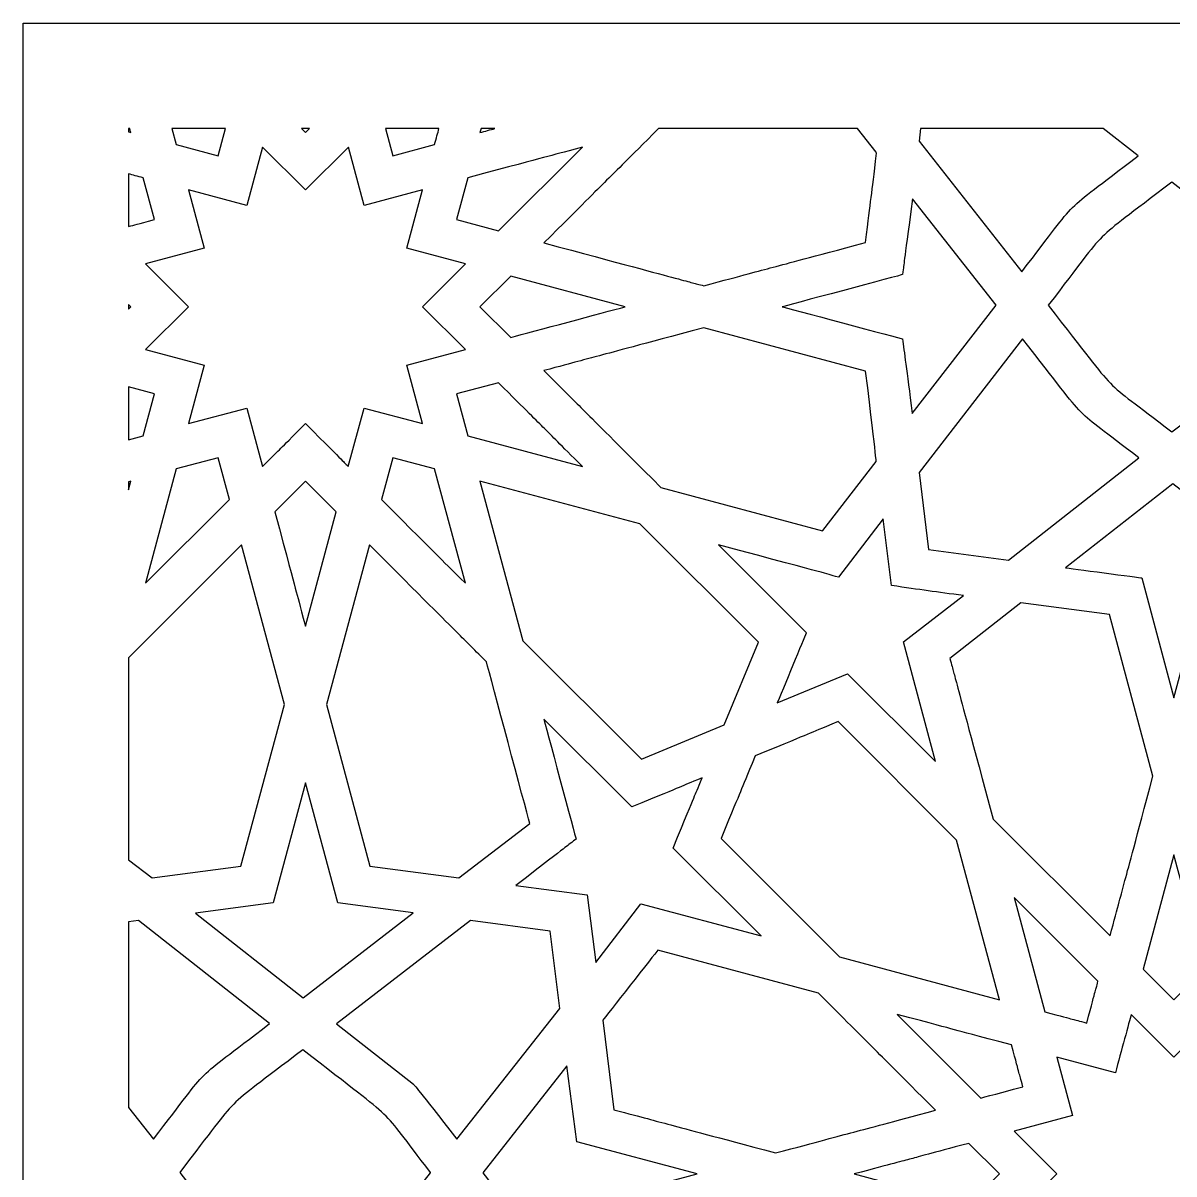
# Model space of a CAD drawing. Header units: millimetres. Extents: x -64 to 63, y -64 to 64.
# Drawn here: x -63.5 to 0, y 0 to 63.5 of the extents above; entities that cross this region are included whole.
import ezdxf

# ---------------------------------------------------------------- set-up
doc = ezdxf.new("R2010")
doc.units = ezdxf.units.MM
doc.header["$MEASUREMENT"] = 0
doc.layers.add('layer 1', color=7, linetype='Continuous')

msp = doc.modelspace()

# ---------------------------------------------------------------- linework, layer by layer
at = {"layer": 'layer 1', "color": 250}
for points, knots in [([(-63.5, 63.5), (-63.5, 63.5), (-63.5, -63.5), (-63.5, -63.5), (-63.5, -63.5), (-63.5, -63.5), (63.4996, -63.5), (63.4996, -63.5), (63.4996, -63.5), (63.4996, -63.5), (63.4996, 63.5), (63.4996, 63.5), (63.4996, 63.5), (63.4996, 63.5), (-63.5, 63.5), (-63.5, 63.5)], [0, 0, 0, 0, 0.2, 0.2, 0.2, 0.2, 0.4, 0.4, 0.4, 0.4, 0.6, 0.6, 0.6, 0.6, 1, 1, 1, 1]), ([(-57.6756, 57.6756), (-57.6756, 57.6756), (-57.6041, 57.6756), (-57.6041, 57.6756), (-57.6041, 57.6756), (-57.5681, 57.537), (-57.5456, 57.4562), (-57.5456, 57.4562), (-57.5456, 57.4562), (-57.5904, 57.4696), (-57.6308, 57.4788), (-57.6756, 57.4922), (-57.6756, 57.4922), (-57.6756, 57.4922), (-57.6756, 57.6756), (-57.6756, 57.6756)], [0, 0, 0, 0, 0.2, 0.2, 0.2, 0.2, 0.4, 0.4, 0.4, 0.4, 0.6, 0.6, 0.6, 0.6, 1, 1, 1, 1]), ([(-52.326, 57.6756), (-52.326, 57.6756), (-52.7338, 56.1703), (-52.7338, 56.1703), (-52.7338, 56.1703), (-52.7338, 56.1703), (-55.0458, 56.7888), (-55.0458, 56.7888), (-55.0458, 56.7888), (-55.0458, 56.7888), (-55.2832, 57.6756), (-55.2832, 57.6756), (-55.2832, 57.6756), (-55.2832, 57.6756), (-52.326, 57.6756), (-52.326, 57.6756)], [0, 0, 0, 0, 0.2, 0.2, 0.2, 0.2, 0.4, 0.4, 0.4, 0.4, 0.6, 0.6, 0.6, 0.6, 1, 1, 1, 1]), ([(-47.6979, 57.6756), (-47.6979, 57.6756), (-47.9174, 57.4562), (-47.9174, 57.4562), (-47.9174, 57.4562), (-47.9174, 57.4562), (-48.137, 57.6756), (-48.137, 57.6756), (-48.137, 57.6756), (-48.137, 57.6756), (-47.6979, 57.6756), (-47.6979, 57.6756)], [0, 0, 0, 0, 0.25, 0.25, 0.25, 0.25, 0.5, 0.5, 0.5, 0.5, 1, 1, 1, 1]), ([(-40.5518, 57.6756), (-40.619, 57.4294), (-40.6951, 57.138), (-40.7892, 56.7888), (-40.7892, 56.7888), (-40.7892, 56.7888), (-43.1012, 56.1703), (-43.1012, 56.1703), (-43.1012, 56.1703), (-43.1012, 56.1703), (-43.5089, 57.6756), (-43.5089, 57.6756), (-43.5089, 57.6756), (-43.5089, 57.6756), (-40.5518, 57.6756), (-40.5518, 57.6756)], [0, 0, 0, 0, 0.2, 0.2, 0.2, 0.2, 0.4, 0.4, 0.4, 0.4, 0.6, 0.6, 0.6, 0.6, 1, 1, 1, 1]), ([(-38.2309, 57.6756), (-38.2309, 57.6756), (-37.4649, 57.6756), (-37.4649, 57.6756), (-37.4649, 57.6756), (-37.7248, 57.6086), (-37.9979, 57.5324), (-38.2891, 57.4562), (-38.2891, 57.4562), (-38.2891, 57.4562), (-38.2309, 57.6756), (-38.2309, 57.6756)], [0, 0, 0, 0, 0.25, 0.25, 0.25, 0.25, 0.5, 0.5, 0.5, 0.5, 1, 1, 1, 1]), ([(-17.4646, 57.6756), (-17.4646, 57.6756), (-16.4384, 56.3721), (-16.4384, 56.3721), (-16.4384, 56.3721), (-16.4384, 56.3721), (-16.4384, 56.3587), (-16.4384, 56.3587), (-16.4384, 56.3587), (-16.4384, 56.3587), (-16.4073, 56.3139), (-16.4073, 56.3139), (-16.4073, 56.3139), (-16.7121, 53.8409), (-16.6984, 53.9394), (-17.012, 51.3902), (-17.012, 51.3902), (-23.289, 49.7103), (-21.3536, 50.2299), (-25.9415, 49.0022), (-25.9415, 49.0022), (-27.0482, 49.2979), (-26.0981, 49.0425), (-34.7631, 51.363), (-34.7631, 51.363), (-30.4934, 55.6285), (-31.9046, 54.2124), (-28.4413, 57.6756), (-28.4413, 57.6756), (-28.4413, 57.6756), (-17.4646, 57.6756), (-17.4646, 57.6756)], [0, 0, 0, 0, 0.1111111, 0.1111111, 0.1111111, 0.1111111, 0.2222222, 0.2222222, 0.2222222, 0.2222222, 0.3333333, 0.3333333, 0.3333333, 0.3333333, 0.4444444, 0.4444444, 0.4444444, 0.4444444, 0.5555556, 0.5555556, 0.5555556, 0.5555556, 0.6666667, 0.6666667, 0.6666667, 0.6666667, 0.7777778, 0.7777778, 0.7777778, 0.7777778, 1, 1, 1, 1]), ([(-13.9788, 57.6756), (-13.9788, 57.6756), (-3.8982, 57.6756), (-3.8982, 57.6756), (-3.8982, 57.6756), (-3.8982, 57.6756), (-1.9763, 56.1703), (-1.9763, 56.1703), (-1.9763, 56.1703), (-6.4608, 52.7075), (-4.996, 54.1676), (-8.3965, 49.7727), (-8.3965, 49.7727), (-8.3965, 49.7727), (-14.0642, 56.9814), (-14.0642, 56.9814), (-14.0642, 56.9814), (-14.0642, 56.9814), (-13.9788, 57.6756), (-13.9788, 57.6756)], [0, 0, 0, 0, 0.1666667, 0.1666667, 0.1666667, 0.1666667, 0.3333333, 0.3333333, 0.3333333, 0.3333333, 0.5, 0.5, 0.5, 0.5, 0.6666667, 0.6666667, 0.6666667, 0.6666667, 1, 1, 1, 1]), ([(-50.283, 56.6498), (-50.283, 56.6498), (-47.9174, 54.2886), (-47.9174, 54.2886), (-47.9174, 54.2886), (-47.9174, 54.2886), (-45.5517, 56.6498), (-45.5517, 56.6498), (-45.5517, 56.6498), (-45.5517, 56.6498), (-44.6872, 53.4243), (-44.6872, 53.4243), (-44.6872, 53.4243), (-44.6872, 53.4243), (-41.4612, 54.2886), (-41.4612, 54.2886), (-41.4612, 54.2886), (-41.4612, 54.2886), (-42.326, 51.0674), (-42.326, 51.0674), (-42.326, 51.0674), (-42.326, 51.0674), (-39.0958, 50.2027), (-39.0958, 50.2027), (-39.0958, 50.2027), (-39.0958, 50.2027), (-41.4612, 47.8416), (-41.4612, 47.8416), (-41.4612, 47.8416), (-41.4612, 47.8416), (-39.0958, 45.4808), (-39.0958, 45.4808), (-39.0958, 45.4808), (-39.0958, 45.4808), (-42.326, 44.6162), (-42.326, 44.6162), (-42.326, 44.6162), (-42.326, 44.6162), (-41.4612, 41.3946), (-41.4612, 41.3946), (-41.4612, 41.3946), (-41.4612, 41.3946), (-44.6872, 42.255), (-44.6872, 42.255), (-44.6872, 42.255), (-44.6872, 42.255), (-45.5563, 39.0338), (-45.5563, 39.0338), (-45.5563, 39.0338), (-45.9237, 39.401), (-45.4981, 38.9756), (-47.9174, 41.3946), (-47.9174, 41.3946), (-49.593, 39.7193), (-49.0645, 40.2477), (-50.283, 39.0338), (-50.283, 39.0338), (-50.283, 39.0338), (-51.1478, 42.255), (-51.1478, 42.255), (-51.1478, 42.255), (-51.1478, 42.255), (-54.3737, 41.3946), (-54.3737, 41.3946), (-54.3737, 41.3946), (-54.3737, 41.3946), (-53.5089, 44.6162), (-53.5089, 44.6162), (-53.5089, 44.6162), (-53.5089, 44.6162), (-56.7392, 45.4808), (-56.7392, 45.4808), (-56.7392, 45.4808), (-56.7392, 45.4808), (-54.3737, 47.8416), (-54.3737, 47.8416), (-54.3737, 47.8416), (-54.6693, 48.1376), (-56.4435, 49.9071), (-56.7392, 50.2027), (-56.7392, 50.2027), (-56.7392, 50.2027), (-53.5089, 51.0674), (-53.5089, 51.0674), (-53.5089, 51.0674), (-53.5089, 51.0674), (-54.3737, 54.2886), (-54.3737, 54.2886), (-54.3737, 54.2886), (-54.3737, 54.2886), (-51.1478, 53.4285), (-51.1478, 53.4285), (-51.1478, 53.4285), (-51.1478, 53.4285), (-50.283, 56.6498), (-50.283, 56.6498)], [0, 0, 0, 0, 0.04, 0.04, 0.04, 0.04, 0.08, 0.08, 0.08, 0.08, 0.12, 0.12, 0.12, 0.12, 0.16, 0.16, 0.16, 0.16, 0.2, 0.2, 0.2, 0.2, 0.24, 0.24, 0.24, 0.24, 0.28, 0.28, 0.28, 0.28, 0.32, 0.32, 0.32, 0.32, 0.36, 0.36, 0.36, 0.36, 0.4, 0.4, 0.4, 0.4, 0.44, 0.44, 0.44, 0.44, 0.48, 0.48, 0.48, 0.48, 0.52, 0.52, 0.52, 0.52, 0.56, 0.56, 0.56, 0.56, 0.6, 0.6, 0.6, 0.6, 0.64, 0.64, 0.64, 0.64, 0.68, 0.68, 0.68, 0.68, 0.72, 0.72, 0.72, 0.72, 0.76, 0.76, 0.76, 0.76, 0.8, 0.8, 0.8, 0.8, 0.84, 0.84, 0.84, 0.84, 0.88, 0.88, 0.88, 0.88, 0.92, 0.92, 0.92, 0.92, 1, 1, 1, 1]), ([(-38.9567, 54.961), (-33.9614, 56.2959), (-34.9288, 56.0359), (-32.6395, 56.6498), (-32.6395, 56.6498), (-32.6395, 56.6498), (-37.2631, 52.0308), (-37.2631, 52.0308), (-37.2631, 52.0308), (-37.2631, 52.0308), (-39.5794, 52.6489), (-39.5794, 52.6489), (-39.5794, 52.6489), (-39.5794, 52.6489), (-38.9567, 54.961), (-38.9567, 54.961)], [0, 0, 0, 0, 0.2, 0.2, 0.2, 0.2, 0.4, 0.4, 0.4, 0.4, 0.6, 0.6, 0.6, 0.6, 1, 1, 1, 1]), ([(-57.6756, 55.1759), (-57.4473, 55.1134), (-57.1827, 55.0414), (-56.8781, 54.961), (-56.8781, 54.961), (-56.8781, 54.961), (-56.2554, 52.6489), (-56.2554, 52.6489), (-56.2554, 52.6489), (-57.2052, 52.3981), (-57.3395, 52.3625), (-57.6756, 52.2728), (-57.6756, 52.2728), (-57.6756, 52.2728), (-57.6756, 55.1759), (-57.6756, 55.1759)], [0, 0, 0, 0, 0.2, 0.2, 0.2, 0.2, 0.4, 0.4, 0.4, 0.4, 0.6, 0.6, 0.6, 0.6, 1, 1, 1, 1]), ([(-0.1256, 54.7144), (5.412, 50.3777), (3.8707, 51.8739), (6.9042, 47.945), (6.9042, 47.945), (3.1136, 43.1239), (4.7131, 44.7234), (-0.1122, 40.9377), (-0.1122, 40.9377), (-4.2792, 44.1501), (-2.7287, 42.5641), (-6.9402, 47.9224), (-6.9402, 47.9224), (-3.3246, 52.5999), (-4.8747, 51.0494), (-0.1256, 54.7144)], [0, 0, 0, 0, 0.2, 0.2, 0.2, 0.2, 0.4, 0.4, 0.4, 0.4, 0.6, 0.6, 0.6, 0.6, 1, 1, 1, 1]), ([(-14.4268, 53.7961), (-14.4268, 53.7961), (-9.8167, 47.9312), (-9.8167, 47.9312), (-9.8167, 47.9312), (-9.8167, 47.9312), (-14.436, 41.9594), (-14.436, 41.9594), (-14.436, 41.9594), (-14.762, 44.4204), (-14.8844, 45.3605), (-14.9733, 46.0675), (-14.9733, 46.0675), (-14.9825, 46.0675), (-21.5999, 47.8374), (-21.6087, 47.8416), (-21.6087, 47.8416), (-21.5999, 47.8462), (-14.9825, 49.6161), (-14.9733, 49.6161), (-14.9733, 49.6161), (-14.8661, 50.4941), (-14.9602, 49.7639), (-14.4268, 53.7961)], [0, 0, 0, 0, 0.1428571, 0.1428571, 0.1428571, 0.1428571, 0.2857143, 0.2857143, 0.2857143, 0.2857143, 0.4285714, 0.4285714, 0.4285714, 0.4285714, 0.5714286, 0.5714286, 0.5714286, 0.5714286, 0.7142857, 0.7142857, 0.7142857, 0.7142857, 1, 1, 1, 1]), ([(-36.5956, 46.1483), (-36.5956, 46.1483), (-38.2891, 47.8416), (-38.2891, 47.8416), (-38.2891, 47.8416), (-38.2891, 47.8416), (-36.5956, 49.5307), (-36.5956, 49.5307), (-36.5956, 49.5307), (-36.5956, 49.5307), (-30.274, 47.8416), (-30.274, 47.8416), (-30.274, 47.8416), (-31.5148, 47.5103), (-35.3231, 46.4887), (-36.5956, 46.1483)], [0, 0, 0, 0, 0.2, 0.2, 0.2, 0.2, 0.4, 0.4, 0.4, 0.4, 0.6, 0.6, 0.6, 0.6, 1, 1, 1, 1]), ([(-57.6756, 47.9718), (-57.6756, 47.9718), (-57.5456, 47.8416), (-57.5456, 47.8416), (-57.5456, 47.8416), (-57.5456, 47.8416), (-57.6756, 47.7118), (-57.6756, 47.7118), (-57.6756, 47.7118), (-57.6756, 47.7118), (-57.6756, 47.9718), (-57.6756, 47.9718)], [0, 0, 0, 0, 0.25, 0.25, 0.25, 0.25, 0.5, 0.5, 0.5, 0.5, 1, 1, 1, 1]), ([(-16.4296, 39.3114), (-16.4296, 39.3114), (-19.3731, 35.5032), (-19.3731, 35.5032), (-19.3731, 35.5032), (-19.3731, 35.5032), (-19.3777, 35.5032), (-19.3777, 35.5032), (-19.3777, 35.5032), (-19.3777, 35.5032), (-19.3911, 35.4856), (-19.3911, 35.4856), (-19.3911, 35.4856), (-19.3911, 35.4856), (-28.307, 37.8732), (-28.307, 37.8732), (-28.307, 37.8732), (-33.4863, 43.0481), (-32.1332, 41.6948), (-34.7631, 44.3202), (-34.7631, 44.3202), (-31.1833, 45.279), (-33.1009, 44.7682), (-25.9415, 46.6813), (-25.9415, 46.6813), (-25.9415, 46.6813), (-17.012, 44.2934), (-17.012, 44.2934), (-17.012, 44.2934), (-16.3682, 39.0472), (-16.4296, 39.3114), (-16.4296, 39.3114)], [0, 0, 0, 0, 0.1111111, 0.1111111, 0.1111111, 0.1111111, 0.2222222, 0.2222222, 0.2222222, 0.2222222, 0.3333333, 0.3333333, 0.3333333, 0.3333333, 0.4444444, 0.4444444, 0.4444444, 0.4444444, 0.5555556, 0.5555556, 0.5555556, 0.5555556, 0.6666667, 0.6666667, 0.6666667, 0.6666667, 0.7777778, 0.7777778, 0.7777778, 0.7777778, 1, 1, 1, 1]), ([(-9.1267, 33.8681), (-9.1267, 33.8681), (-13.54, 34.4505), (-13.54, 34.4505), (-13.54, 34.4505), (-13.54, 34.4505), (-14.0642, 38.7022), (-14.0642, 38.7022), (-14.0642, 38.7022), (-14.0642, 38.7022), (-8.3605, 46.0809), (-8.3605, 46.0809), (-8.3605, 46.0809), (-4.3998, 41.0453), (-5.8603, 42.5327), (-1.9357, 39.5086), (-1.9357, 39.5086), (-1.9357, 39.5086), (-9.1267, 33.8681), (-9.1267, 33.8681)], [0, 0, 0, 0, 0.1666667, 0.1666667, 0.1666667, 0.1666667, 0.3333333, 0.3333333, 0.3333333, 0.3333333, 0.5, 0.5, 0.5, 0.5, 0.6666667, 0.6666667, 0.6666667, 0.6666667, 1, 1, 1, 1]), ([(-57.6756, 43.4153), (-57.6756, 43.4153), (-56.2554, 43.0347), (-56.2554, 43.0347), (-56.2554, 43.0347), (-56.2554, 43.0347), (-56.8781, 40.7229), (-56.8781, 40.7229), (-56.8781, 40.7229), (-56.8781, 40.7229), (-57.6756, 40.5077), (-57.6756, 40.5077), (-57.6756, 40.5077), (-57.6756, 40.5077), (-57.6756, 43.4153), (-57.6756, 43.4153)], [0, 0, 0, 0, 0.2, 0.2, 0.2, 0.2, 0.4, 0.4, 0.4, 0.4, 0.6, 0.6, 0.6, 0.6, 1, 1, 1, 1]), ([(-37.2677, 43.6527), (-34.1135, 40.5035), (-35.1933, 41.583), (-32.6395, 39.0338), (-32.6395, 39.0338), (-32.6395, 39.0338), (-38.9567, 40.7229), (-38.9567, 40.7229), (-38.9567, 40.7229), (-38.9567, 40.7229), (-39.5794, 43.0347), (-39.5794, 43.0347), (-39.5794, 43.0347), (-39.5794, 43.0347), (-37.2677, 43.6527), (-37.2677, 43.6527)], [0, 0, 0, 0, 0.2, 0.2, 0.2, 0.2, 0.4, 0.4, 0.4, 0.4, 0.6, 0.6, 0.6, 0.6, 1, 1, 1, 1]), ([(-52.1111, 37.2057), (-52.1111, 37.2057), (-56.7392, 32.5822), (-56.7392, 32.5822), (-56.7392, 32.5822), (-56.7392, 32.5822), (-55.0458, 38.8948), (-55.0458, 38.8948), (-55.0458, 38.8948), (-55.0458, 38.8948), (-52.7338, 39.5132), (-52.7338, 39.5132), (-52.7338, 39.5132), (-52.7338, 39.5132), (-52.1111, 37.2057), (-52.1111, 37.2057)], [0, 0, 0, 0, 0.2, 0.2, 0.2, 0.2, 0.4, 0.4, 0.4, 0.4, 0.6, 0.6, 0.6, 0.6, 1, 1, 1, 1]), ([(-39.0958, 32.5822), (-40.8387, 34.3207), (-40.1395, 33.6215), (-43.7238, 37.2057), (-43.7238, 37.2057), (-43.7238, 37.2057), (-43.1012, 39.5132), (-43.1012, 39.5132), (-43.1012, 39.5132), (-43.1012, 39.5132), (-40.7892, 38.8948), (-40.7892, 38.8948), (-40.7892, 38.8948), (-40.7892, 38.8948), (-39.0958, 32.5822), (-39.0958, 32.5822)], [0, 0, 0, 0, 0.2, 0.2, 0.2, 0.2, 0.4, 0.4, 0.4, 0.4, 0.6, 0.6, 0.6, 0.6, 1, 1, 1, 1]), ([(-57.6756, 38.1868), (-57.6308, 38.2005), (-57.5904, 38.2094), (-57.5456, 38.2228), (-57.5456, 38.2228), (-57.5456, 38.2228), (-57.6756, 37.7388), (-57.6756, 37.7388), (-57.6756, 37.7388), (-57.6756, 37.7388), (-57.6756, 38.1868), (-57.6756, 38.1868)], [0, 0, 0, 0, 0.25, 0.25, 0.25, 0.25, 0.5, 0.5, 0.5, 0.5, 1, 1, 1, 1]), ([(-47.9174, 30.2211), (-48.6165, 32.8242), (-48.1505, 31.0903), (-49.611, 36.5337), (-49.611, 36.5337), (-49.611, 36.5337), (-47.9174, 38.2228), (-47.9174, 38.2228), (-47.9174, 38.2228), (-47.9174, 38.2228), (-46.2238, 36.5337), (-46.2238, 36.5337), (-46.2238, 36.5337), (-46.2238, 36.5337), (-47.9174, 30.2211), (-47.9174, 30.2211)], [0, 0, 0, 0, 0.2, 0.2, 0.2, 0.2, 0.4, 0.4, 0.4, 0.4, 0.6, 0.6, 0.6, 0.6, 1, 1, 1, 1]), ([(-24.8169, 24.7731), (-24.8169, 24.7731), (-29.3823, 22.8826), (-29.3823, 22.8826), (-29.3823, 22.8826), (-29.3823, 22.8826), (-35.9237, 29.4146), (-35.9237, 29.4146), (-35.9237, 29.4146), (-35.9237, 29.4146), (-38.2891, 38.2228), (-38.2891, 38.2228), (-38.2891, 38.2228), (-38.2891, 38.2228), (-29.4674, 35.8662), (-29.4674, 35.8662), (-29.4674, 35.8662), (-29.4674, 35.8662), (-22.926, 29.3296), (-22.926, 29.3296), (-22.926, 29.3296), (-22.926, 29.3296), (-24.8169, 24.7731), (-24.8169, 24.7731)], [0, 0, 0, 0, 0.1428571, 0.1428571, 0.1428571, 0.1428571, 0.2857143, 0.2857143, 0.2857143, 0.2857143, 0.4285714, 0.4285714, 0.4285714, 0.4285714, 0.5714286, 0.5714286, 0.5714286, 0.5714286, 0.7142857, 0.7142857, 0.7142857, 0.7142857, 1, 1, 1, 1]), ([(5.9454, 33.4289), (1.85, 32.8916), (2.7372, 33.008), (1.7784, 32.887), (1.7784, 32.887), (1.7784, 32.887), (-0.0004, 26.2608), (-0.0004, 26.2608), (-0.0004, 26.2608), (-0.0004, 26.2608), (-1.7791, 32.8824), (-1.7791, 32.8824), (-1.7791, 32.8824), (-1.8101, 32.887), (-5.8875, 33.4243), (-5.9813, 33.438), (-5.9813, 33.438), (-5.9813, 33.438), (-0.072, 38.0704), (-0.072, 38.0704), (-0.072, 38.0704), (-0.072, 38.0704), (5.9454, 33.4289), (5.9454, 33.4289)], [0, 0, 0, 0, 0.1428571, 0.1428571, 0.1428571, 0.1428571, 0.2857143, 0.2857143, 0.2857143, 0.2857143, 0.4285714, 0.4285714, 0.4285714, 0.4285714, 0.5714286, 0.5714286, 0.5714286, 0.5714286, 0.7142857, 0.7142857, 0.7142857, 0.7142857, 1, 1, 1, 1]), ([(-11.6043, 31.9147), (-11.6043, 31.9147), (-14.9288, 29.361), (-14.9288, 29.361), (-14.9288, 29.361), (-14.9288, 29.361), (-13.1547, 22.7439), (-13.1547, 22.7439), (-13.1547, 22.7439), (-13.1547, 22.7439), (-18.0065, 27.5869), (-18.0065, 27.5869), (-18.0065, 27.5869), (-18.0065, 27.5869), (-21.8867, 25.9828), (-21.8867, 25.9828), (-21.8867, 25.9828), (-21.3759, 27.2193), (-20.2826, 29.8584), (-20.2826, 29.8584), (-20.2826, 29.8584), (-20.2826, 29.8584), (-25.1351, 34.7059), (-25.1351, 34.7059), (-25.1351, 34.7059), (-18.4863, 32.9272), (-19.4987, 33.2049), (-18.5173, 32.9138), (-18.5173, 32.9138), (-18.5173, 32.9138), (-16.0401, 36.135), (-16.0401, 36.135), (-16.0401, 36.135), (-16.0401, 36.135), (-15.5871, 32.4612), (-15.5871, 32.4612), (-15.5871, 32.4612), (-13.9696, 32.2273), (-13.1226, 32.0904), (-11.6043, 31.9147)], [0, 0, 0, 0, 0.0909091, 0.0909091, 0.0909091, 0.0909091, 0.1818182, 0.1818182, 0.1818182, 0.1818182, 0.2727273, 0.2727273, 0.2727273, 0.2727273, 0.3636364, 0.3636364, 0.3636364, 0.3636364, 0.4545455, 0.4545455, 0.4545455, 0.4545455, 0.5454545, 0.5454545, 0.5454545, 0.5454545, 0.6363636, 0.6363636, 0.6363636, 0.6363636, 0.7272727, 0.7272727, 0.7272727, 0.7272727, 0.8181818, 0.8181818, 0.8181818, 0.8181818, 1, 1, 1, 1]), ([(-57.6756, 28.4783), (-54.3154, 31.834), (-55.682, 30.4722), (-51.4435, 34.7059), (-51.4435, 34.7059), (-51.4435, 34.7059), (-49.0779, 25.8932), (-49.0779, 25.8932), (-49.0779, 25.8932), (-49.0779, 25.8932), (-51.4748, 16.9732), (-51.4748, 16.9732), (-51.4748, 16.9732), (-51.4748, 16.9732), (-56.3719, 16.328), (-56.3719, 16.328), (-56.3719, 16.328), (-56.3719, 16.328), (-57.6756, 17.327), (-57.6756, 17.327), (-57.6756, 17.327), (-57.6756, 17.327), (-57.6756, 28.4783), (-57.6756, 28.4783)], [0, 0, 0, 0, 0.1428571, 0.1428571, 0.1428571, 0.1428571, 0.2857143, 0.2857143, 0.2857143, 0.2857143, 0.4285714, 0.4285714, 0.4285714, 0.4285714, 0.5714286, 0.5714286, 0.5714286, 0.5714286, 0.7142857, 0.7142857, 0.7142857, 0.7142857, 1, 1, 1, 1]), ([(-37.9352, 28.2543), (-37.6798, 27.3001), (-35.8069, 20.32), (-35.5428, 19.3343), (-35.5428, 19.3343), (-35.5428, 19.3343), (-39.463, 16.328), (-39.463, 16.328), (-39.463, 16.328), (-39.463, 16.328), (-44.3644, 16.9732), (-44.3644, 16.9732), (-44.3644, 16.9732), (-44.3644, 16.9732), (-46.7571, 25.8932), (-46.7571, 25.8932), (-46.7571, 25.8932), (-46.7571, 25.8932), (-44.3914, 34.7059), (-44.3914, 34.7059), (-44.3914, 34.7059), (-38.4058, 28.7249), (-39.696, 30.015), (-37.9352, 28.2543)], [0, 0, 0, 0, 0.1428571, 0.1428571, 0.1428571, 0.1428571, 0.2857143, 0.2857143, 0.2857143, 0.2857143, 0.4285714, 0.4285714, 0.4285714, 0.4285714, 0.5714286, 0.5714286, 0.5714286, 0.5714286, 0.7142857, 0.7142857, 0.7142857, 0.7142857, 1, 1, 1, 1]), ([(-3.5264, 13.1247), (-3.5264, 13.1247), (-9.9826, 19.5718), (-9.9826, 19.5718), (-9.9826, 19.5718), (-12.3793, 28.5097), (-11.9627, 26.9596), (-12.3613, 28.4335), (-12.3613, 28.4335), (-12.3613, 28.4335), (-8.4501, 31.5024), (-8.4501, 31.5024), (-8.4501, 31.5024), (-8.4501, 31.5024), (-3.5532, 30.8575), (-3.5532, 30.8575), (-3.5532, 30.8575), (-3.5532, 30.8575), (-1.1606, 21.9329), (-1.1606, 21.9329), (-1.1606, 21.9329), (-3.0783, 14.7824), (-2.5675, 16.6956), (-3.5264, 13.1247)], [0, 0, 0, 0, 0.1428571, 0.1428571, 0.1428571, 0.1428571, 0.2857143, 0.2857143, 0.2857143, 0.2857143, 0.4285714, 0.4285714, 0.4285714, 0.4285714, 0.5714286, 0.5714286, 0.5714286, 0.5714286, 0.7142857, 0.7142857, 0.7142857, 0.7142857, 1, 1, 1, 1]), ([(-34.7631, 25.0871), (-34.7631, 25.0871), (-29.911, 20.2392), (-29.911, 20.2392), (-29.911, 20.2392), (-26.676, 21.5787), (-27.487, 21.2429), (-26.0311, 21.8433), (-26.0311, 21.8433), (-26.5776, 20.526), (-26.1969, 21.4535), (-27.6394, 17.9723), (-27.6394, 17.9723), (-27.6394, 17.9723), (-22.7827, 13.1247), (-22.7827, 13.1247), (-22.7827, 13.1247), (-22.7827, 13.1247), (-29.4138, 14.8989), (-29.4138, 14.8989), (-29.4138, 14.8989), (-29.4138, 14.8989), (-31.9046, 11.6597), (-31.9046, 11.6597), (-31.9046, 11.6597), (-31.9046, 11.6597), (-32.3663, 15.3917), (-32.3663, 15.3917), (-32.3663, 15.3917), (-32.3663, 15.3917), (-36.3044, 15.9113), (-36.3044, 15.9113), (-36.3044, 15.9113), (-32.9934, 18.4651), (-33.7865, 17.8558), (-32.9888, 18.4651), (-32.9888, 18.4651), (-32.9888, 18.4697), (-34.7631, 25.0821), (-34.7631, 25.0871)], [0, 0, 0, 0, 0.0909091, 0.0909091, 0.0909091, 0.0909091, 0.1818182, 0.1818182, 0.1818182, 0.1818182, 0.2727273, 0.2727273, 0.2727273, 0.2727273, 0.3636364, 0.3636364, 0.3636364, 0.3636364, 0.4545455, 0.4545455, 0.4545455, 0.4545455, 0.5454545, 0.5454545, 0.5454545, 0.5454545, 0.6363636, 0.6363636, 0.6363636, 0.6363636, 0.7272727, 0.7272727, 0.7272727, 0.7272727, 0.8181818, 0.8181818, 0.8181818, 0.8181818, 1, 1, 1, 1]), ([(-11.9941, 18.4115), (-11.9941, 18.4115), (-9.6284, 9.6033), (-9.6284, 9.6033), (-9.6284, 9.6033), (-9.6284, 9.6033), (-18.4503, 11.9645), (-18.4503, 11.9645), (-18.4503, 11.9645), (-18.4503, 11.9645), (-24.9915, 18.4965), (-24.9915, 18.4965), (-24.9915, 18.4965), (-23.6654, 21.6909), (-24.0908, 20.6693), (-23.1009, 23.0572), (-23.1009, 23.0572), (-19.5255, 24.5357), (-20.5514, 24.1102), (-18.5353, 24.9481), (-18.5353, 24.9481), (-18.5353, 24.9481), (-11.9941, 18.4115), (-11.9941, 18.4115)], [0, 0, 0, 0, 0.1428571, 0.1428571, 0.1428571, 0.1428571, 0.2857143, 0.2857143, 0.2857143, 0.2857143, 0.4285714, 0.4285714, 0.4285714, 0.4285714, 0.5714286, 0.5714286, 0.5714286, 0.5714286, 0.7142857, 0.7142857, 0.7142857, 0.7142857, 1, 1, 1, 1]), ([(-46.1386, 14.9483), (-46.1386, 14.9483), (-41.9764, 14.4014), (-41.9764, 14.4014), (-41.9764, 14.4014), (-41.9764, 14.4014), (-41.9811, 14.3972), (-41.9811, 14.3972), (-41.9811, 14.3972), (-41.9811, 14.3972), (-41.9675, 14.3972), (-41.9675, 14.3972), (-41.9675, 14.3972), (-41.9675, 14.3972), (-48.0428, 9.7155), (-48.0428, 9.7155), (-48.0428, 9.7155), (-48.0428, 9.7155), (-53.9929, 14.3792), (-53.9929, 14.3792), (-53.9929, 14.3792), (-53.9929, 14.3792), (-49.6961, 14.9483), (-49.6961, 14.9483), (-49.6961, 14.9483), (-49.6961, 14.9483), (-47.9174, 21.5653), (-47.9174, 21.5653), (-47.9174, 21.5653), (-47.9174, 21.5653), (-46.1386, 14.9483), (-46.1386, 14.9483)], [0, 0, 0, 0, 0.1111111, 0.1111111, 0.1111111, 0.1111111, 0.2222222, 0.2222222, 0.2222222, 0.2222222, 0.3333333, 0.3333333, 0.3333333, 0.3333333, 0.4444444, 0.4444444, 0.4444444, 0.4444444, 0.5555556, 0.5555556, 0.5555556, 0.5555556, 0.6666667, 0.6666667, 0.6666667, 0.6666667, 0.7777778, 0.7777778, 0.7777778, 0.7777778, 1, 1, 1, 1]), ([(1.6933, 11.2967), (0.6541, 10.2574), (1.0393, 10.6426), (-0.0004, 9.6033), (-0.0004, 9.6033), (-0.0004, 9.6033), (-1.694, 11.2967), (-1.694, 11.2967), (-1.694, 11.2967), (-1.694, 11.2967), (-0.0004, 17.605), (-0.0004, 17.605), (-0.0004, 17.605), (-0.0004, 17.605), (1.6933, 11.2967), (1.6933, 11.2967)], [0, 0, 0, 0, 0.2, 0.2, 0.2, 0.2, 0.4, 0.4, 0.4, 0.4, 0.6, 0.6, 0.6, 0.6, 1, 1, 1, 1]), ([(-8.8219, 15.2439), (-8.8219, 15.2439), (-4.1938, 10.6246), (-4.1938, 10.6246), (-4.1938, 10.6246), (-4.3642, 9.9931), (-4.2386, 10.4546), (-4.8165, 8.3174), (-4.8165, 8.3174), (-5.7707, 8.5729), (-5.2109, 8.4205), (-7.1286, 8.9359), (-7.1286, 8.9359), (-7.1286, 8.9359), (-8.8219, 15.2439), (-8.8219, 15.2439)], [0, 0, 0, 0, 0.2, 0.2, 0.2, 0.2, 0.4, 0.4, 0.4, 0.4, 0.6, 0.6, 0.6, 0.6, 1, 1, 1, 1]), ([(-46.2104, 8.2772), (-46.2104, 8.2772), (-38.818, 13.976), (-38.818, 13.976), (-38.818, 13.976), (-38.818, 13.976), (-34.4138, 13.3936), (-34.4138, 13.3936), (-34.4138, 13.3936), (-34.4138, 13.3936), (-33.8895, 9.1285), (-33.8895, 9.1285), (-33.8895, 9.1285), (-33.8895, 9.1285), (-39.5661, 1.9064), (-39.5661, 1.9064), (-39.5661, 1.9064), (-41.7081, 4.6789), (-41.9541, 4.9392), (-41.9541, 4.9392), (-41.9541, 4.9392), (-41.9541, 4.9392), (-46.2104, 8.2772), (-46.2104, 8.2772)], [0, 0, 0, 0, 0.1428571, 0.1428571, 0.1428571, 0.1428571, 0.2857143, 0.2857143, 0.2857143, 0.2857143, 0.4285714, 0.4285714, 0.4285714, 0.4285714, 0.5714286, 0.5714286, 0.5714286, 0.5714286, 0.7142857, 0.7142857, 0.7142857, 0.7142857, 1, 1, 1, 1]), ([(-57.6756, 13.8956), (-57.6756, 13.8956), (-57.138, 13.9672), (-57.138, 13.9672), (-57.138, 13.9672), (-57.138, 13.9672), (-49.8934, 8.286), (-49.8934, 8.286), (-49.8934, 8.286), (-54.3781, 4.8274), (-52.9176, 6.2833), (-56.3046, 1.9064), (-56.3046, 1.9064), (-56.3046, 1.9064), (-57.6756, 3.6491), (-57.6756, 3.6491), (-57.6756, 3.6491), (-57.6756, 3.6491), (-57.6756, 13.8956), (-57.6756, 13.8956)], [0, 0, 0, 0, 0.1666667, 0.1666667, 0.1666667, 0.1666667, 0.3333333, 0.3333333, 0.3333333, 0.3333333, 0.5, 0.5, 0.5, 0.5, 0.6666667, 0.6666667, 0.6666667, 0.6666667, 1, 1, 1, 1]), ([(-13.1547, 3.5056), (-18.2711, 2.1392), (-17.1016, 2.4529), (-21.9763, 1.149), (-21.9763, 1.149), (-28.867, 2.9905), (-27.5272, 2.6321), (-30.9055, 3.537), (-30.9055, 3.537), (-30.9055, 3.537), (-31.5104, 8.4787), (-31.5104, 8.4787), (-31.5104, 8.4787), (-31.3776, 8.6466), (-28.6198, 12.1564), (-28.4818, 12.3317), (-28.4818, 12.3317), (-28.4818, 12.3317), (-19.6106, 9.9572), (-19.6106, 9.9572), (-19.6106, 9.9572), (-15.9773, 6.3239), (-17.357, 7.7082), (-13.1547, 3.5056)], [0, 0, 0, 0, 0.1428571, 0.1428571, 0.1428571, 0.1428571, 0.2857143, 0.2857143, 0.2857143, 0.2857143, 0.4285714, 0.4285714, 0.4285714, 0.4285714, 0.5714286, 0.5714286, 0.5714286, 0.5714286, 0.7142857, 0.7142857, 0.7142857, 0.7142857, 1, 1, 1, 1]), ([(-8.3383, 4.796), (-8.8533, 4.657), (-10.1526, 4.3124), (-10.65, 4.1776), (-10.65, 4.1776), (-10.65, 4.1776), (-15.2781, 8.7969), (-15.2781, 8.7969), (-15.2781, 8.7969), (-11.1114, 7.6814), (-13.1008, 8.2144), (-8.9609, 7.1078), (-8.9609, 7.1078), (-8.4455, 5.1904), (-8.5979, 5.7549), (-8.3383, 4.796)], [0, 0, 0, 0, 0.2, 0.2, 0.2, 0.2, 0.4, 0.4, 0.4, 0.4, 0.6, 0.6, 0.6, 0.6, 1, 1, 1, 1]), ([(-6.4565, -6.4625), (-6.4565, -6.4625), (-5.5915, -3.2371), (-5.5915, -3.2371), (-5.5915, -3.2371), (-5.5915, -3.2371), (-8.8219, -2.3721), (-8.8219, -2.3721), (-8.8219, -2.3721), (-8.8219, -2.3721), (-6.4565, -0.0113), (-6.4565, -0.0113), (-6.4565, -0.0113), (-6.4565, -0.0113), (-8.8219, 2.3499), (-8.8219, 2.3499), (-8.8219, 2.3499), (-8.8219, 2.3499), (-5.5915, 3.2099), (-5.5915, 3.2099), (-5.5915, 3.2099), (-5.5915, 3.2099), (-6.4565, 6.4357), (-6.4565, 6.4357), (-6.4565, 6.4357), (-6.4565, 6.4357), (-3.2304, 5.5711), (-3.2304, 5.5711), (-3.2304, 5.5711), (-2.9199, 6.7352), (-2.4832, 8.3485), (-2.3615, 8.7969), (-2.3615, 8.7969), (-2.3615, 8.7969), (-0.0004, 6.4357), (-0.0004, 6.4357), (-0.0004, 6.4357), (-0.0004, 6.4357), (2.3654, 8.7969), (2.3654, 8.7969), (2.3654, 8.7969), (2.3654, 8.7969), (3.23, 5.5711), (3.23, 5.5711), (3.23, 5.5711), (3.23, 5.5711), (6.4562, 6.4357), (6.4562, 6.4357), (6.4562, 6.4357), (6.4562, 6.4357), (5.5912, 3.2145), (5.5912, 3.2145), (5.5912, 3.2145), (5.5912, 3.2145), (5.5912, 3.2099), (5.5912, 3.2099), (5.5912, 3.2099), (5.5912, 3.2099), (8.8216, 2.3499), (8.8216, 2.3499), (8.8216, 2.3499), (8.8216, 2.3499), (6.4562, -0.0113), (6.4562, -0.0113), (6.4562, -0.0113), (7.9629, -1.5184), (8.2218, -1.778), (8.8216, -2.3721), (8.8216, -2.3721), (8.8216, -2.3721), (5.5912, -3.2371), (5.5912, -3.2371), (5.5912, -3.2371), (5.5912, -3.2371), (6.4562, -6.4625), (6.4562, -6.4625), (6.4562, -6.4625), (6.4562, -6.4625), (3.23, -5.5982), (3.23, -5.5982), (3.23, -5.5982), (3.23, -5.5982), (2.3654, -8.8237), (2.3654, -8.8237), (2.3654, -8.8237), (2.3654, -8.8237), (-0.0004, -6.4625), (-0.0004, -6.4625), (-0.0004, -6.4625), (-0.2018, -6.6643), (-1.9311, -8.3891), (-2.3615, -8.8237), (-2.3615, -8.8237), (-2.3615, -8.8237), (-3.2304, -5.5982), (-3.2304, -5.5982), (-3.2304, -5.5982), (-3.2304, -5.5982), (-6.4565, -6.4625), (-6.4565, -6.4625)], [0, 0, 0, 0, 0.0384615, 0.0384615, 0.0384615, 0.0384615, 0.0769231, 0.0769231, 0.0769231, 0.0769231, 0.1153846, 0.1153846, 0.1153846, 0.1153846, 0.1538462, 0.1538462, 0.1538462, 0.1538462, 0.1923077, 0.1923077, 0.1923077, 0.1923077, 0.2307692, 0.2307692, 0.2307692, 0.2307692, 0.2692308, 0.2692308, 0.2692308, 0.2692308, 0.3076923, 0.3076923, 0.3076923, 0.3076923, 0.3461538, 0.3461538, 0.3461538, 0.3461538, 0.3846154, 0.3846154, 0.3846154, 0.3846154, 0.4230769, 0.4230769, 0.4230769, 0.4230769, 0.4615385, 0.4615385, 0.4615385, 0.4615385, 0.5, 0.5, 0.5, 0.5, 0.5384615, 0.5384615, 0.5384615, 0.5384615, 0.5769231, 0.5769231, 0.5769231, 0.5769231, 0.6153846, 0.6153846, 0.6153846, 0.6153846, 0.6538462, 0.6538462, 0.6538462, 0.6538462, 0.6923077, 0.6923077, 0.6923077, 0.6923077, 0.7307692, 0.7307692, 0.7307692, 0.7307692, 0.7692308, 0.7692308, 0.7692308, 0.7692308, 0.8076923, 0.8076923, 0.8076923, 0.8076923, 0.8461538, 0.8461538, 0.8461538, 0.8461538, 0.8846154, 0.8846154, 0.8846154, 0.8846154, 0.9230769, 0.9230769, 0.9230769, 0.9230769, 1, 1, 1, 1]), ([(-41.0132, 0.0649), (-41.0132, 0.0649), (-41.0132, 0.0603), (-41.0132, 0.0603), (-41.0132, 0.0603), (-44.8011, -4.7572), (-43.1938, -3.1492), (-48.0115, -6.9331), (-48.0115, -6.9331), (-52.205, -3.6985), (-50.637, -5.2977), (-54.8574, 0.0695), (-54.8574, 0.0695), (-51.2418, 4.7466), (-52.7921, 3.2011), (-48.0608, 6.8478), (-48.0608, 6.8478), (-42.5096, 2.4977), (-44.0464, 3.9896), (-41.0132, 0.0649)], [0, 0, 0, 0, 0.1666667, 0.1666667, 0.1666667, 0.1666667, 0.3333333, 0.3333333, 0.3333333, 0.3333333, 0.5, 0.5, 0.5, 0.5, 0.6666667, 0.6666667, 0.6666667, 0.6666667, 1, 1, 1, 1]), ([(-26.3088, -0.0113), (-26.3088, -0.0113), (-32.9397, -1.7854), (-32.9397, -1.7854), (-32.9397, -1.7854), (-32.9397, -1.7854), (-33.4907, -5.9521), (-33.4907, -5.9521), (-33.4907, -5.9521), (-33.4907, -5.9521), (-38.1369, 0.0561), (-38.1369, 0.0561), (-38.1369, 0.0561), (-38.1369, 0.0561), (-33.4907, 5.9609), (-33.4907, 5.9609), (-33.4907, 5.9609), (-33.4907, 5.9609), (-32.9397, 1.7628), (-32.9397, 1.7628), (-32.9397, 1.7628), (-32.9397, 1.7628), (-26.3088, -0.0113), (-26.3088, -0.0113)], [0, 0, 0, 0, 0.1428571, 0.1428571, 0.1428571, 0.1428571, 0.2857143, 0.2857143, 0.2857143, 0.2857143, 0.4285714, 0.4285714, 0.4285714, 0.4285714, 0.5714286, 0.5714286, 0.5714286, 0.5714286, 0.7142857, 0.7142857, 0.7142857, 0.7142857, 1, 1, 1, 1]), ([(-9.6284, -0.0113), (-9.6284, -0.0113), (-11.322, -1.7046), (-11.322, -1.7046), (-11.322, -1.7046), (-11.322, -1.7046), (-17.6392, -0.0113), (-17.6392, -0.0113), (-17.6392, -0.0113), (-13.3382, 1.1402), (-15.6859, 0.5084), (-11.322, 1.6778), (-11.322, 1.6778), (-11.322, 1.6778), (-9.6284, -0.0113), (-9.6284, -0.0113)], [0, 0, 0, 0, 0.2, 0.2, 0.2, 0.2, 0.4, 0.4, 0.4, 0.4, 0.6, 0.6, 0.6, 0.6, 1, 1, 1, 1])]:
    msp.add_open_spline(points, degree=3, knots=knots, dxfattribs=at)

doc.saveas('drawing.dxf')
